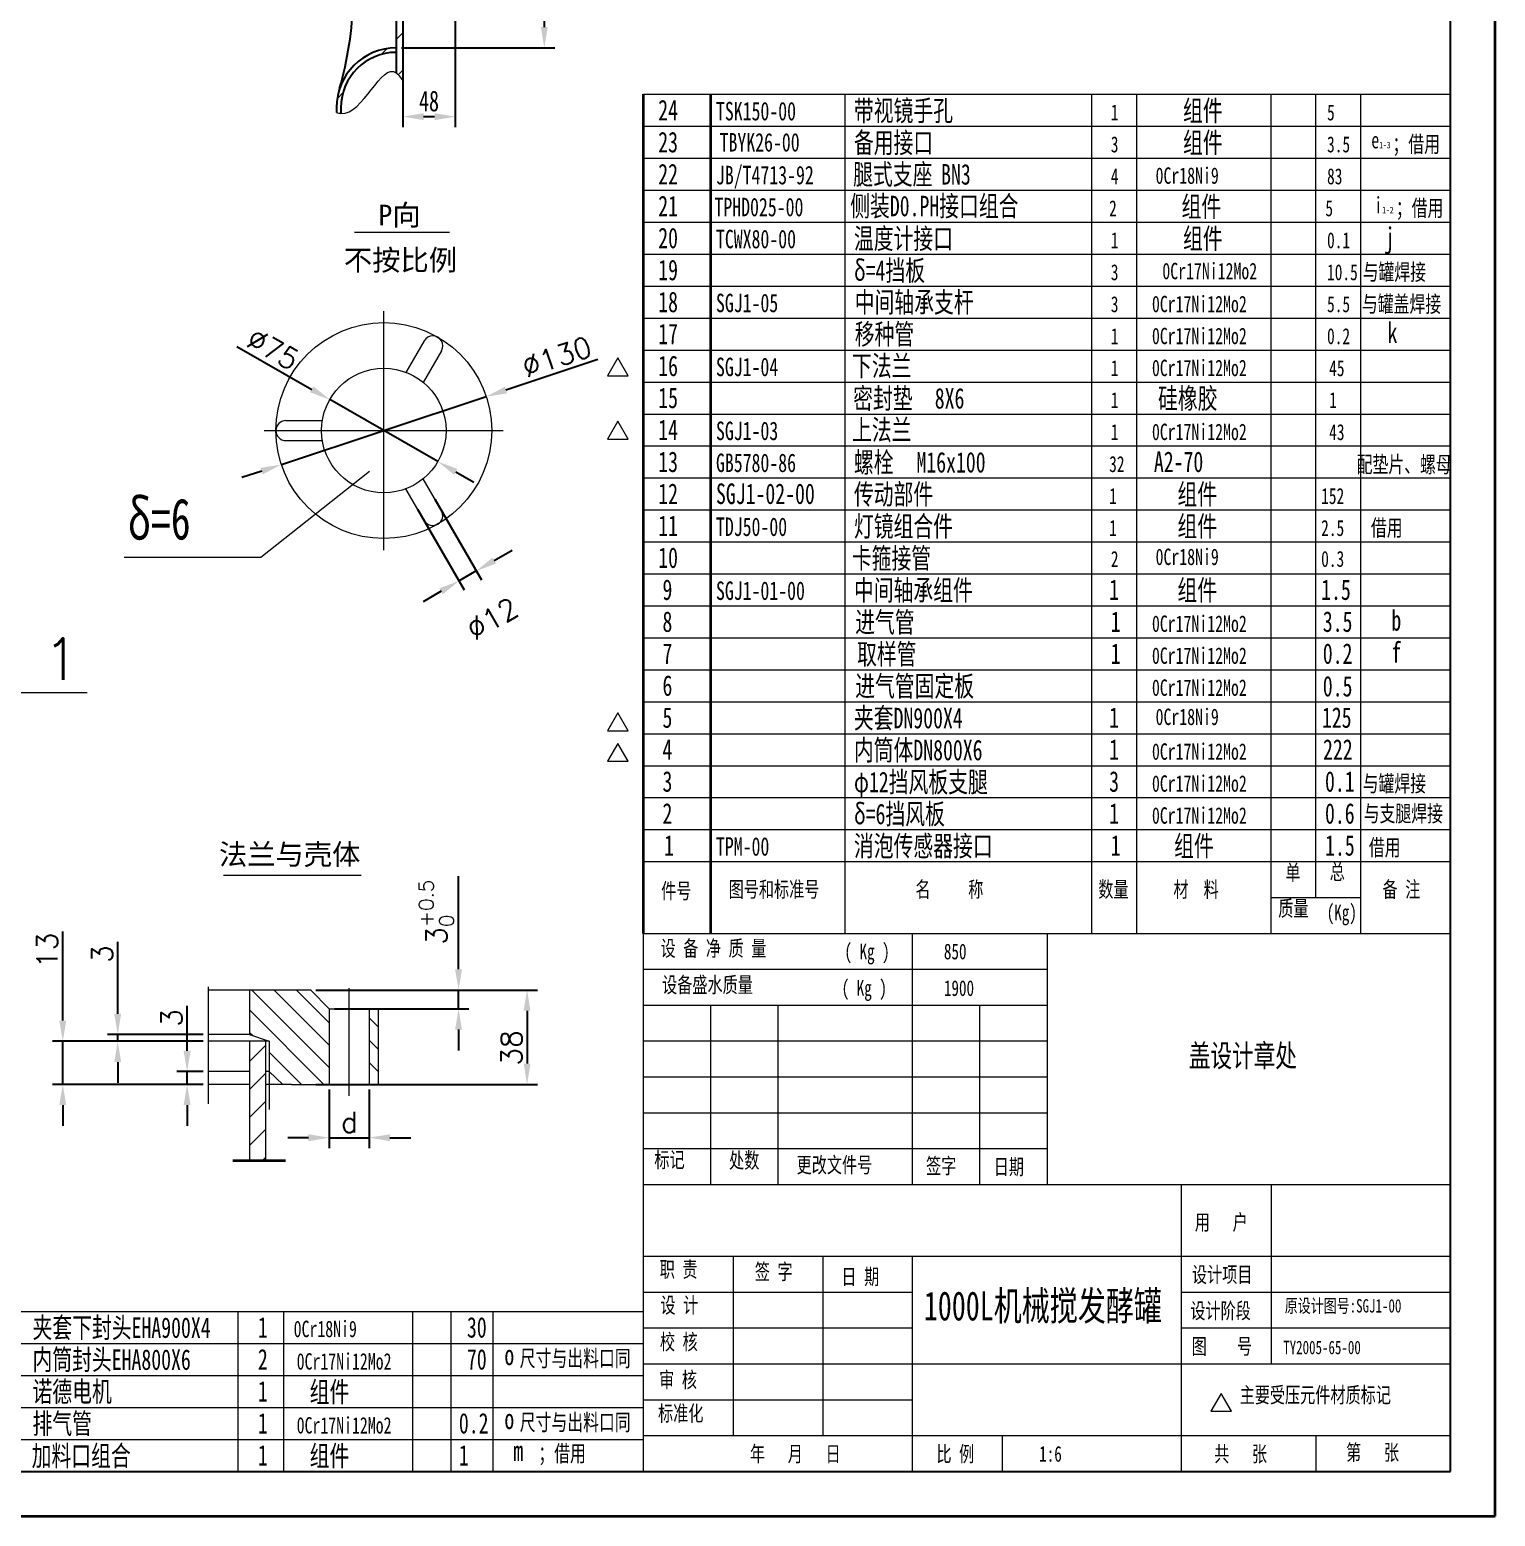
# Model space of a CAD drawing. Header units: millimetres. Extents: x 36080 to 36401, y 5729 to 6183.
# Drawn here: x 36224 to 36400.5, y 5728.8 to 5907.8 of the extents above; entities that cross this region are included whole.
import ezdxf

# ---------------------------------------------------------------- set-up
doc = ezdxf.new("R2010")
doc.units = ezdxf.units.MM
doc.linetypes.add('PHANTOM', pattern=[63.5, 31.75, -6.35, 6.35, -6.35, 6.35, -6.35])
doc.layers.get('Defpoints').update_dxf_attribs({"lineweight": 18})
for name, color, linetype, lineweight in [('07双点划线K', 6, 'PHANTOM', 35), ('_01粗实线A', 3, 'Continuous', 25), ('_02细实线B', 7, 'Continuous', 35), ('c', 7, 'Continuous', 25), ('x', 7, 'Continuous', 9)]:
    doc.layers.add(name, color=color, linetype=linetype, lineweight=lineweight)
doc.layers.add('実線', color=3, linetype='Continuous')
doc.styles.get("Standard").update_dxf_attribs({"font": '仿宋_GB2312.ttf', "width": 0.707})
doc.styles.add('STYLE1', font='')
doc.styles.add('数字', font='txt.shx', dxfattribs={"width": 0.707})
doc.styles.add('文字', font='仿宋_GB2312.ttf', dxfattribs={"width": 0.707})
doc.styles.add('样式 1', font='txt.shx')
doc.styles.get('STYLE1').set_extended_font_data('SimSun')
doc.dimstyles.new('1-15', dxfattribs={"dimtxt": 2.5, "dimasz": 2.5, "dimexe": 1.25, "dimexo": 0.625, "dimtad": 1, "dimlfac": 15, "dimdsep": 46, "dimtxsty": 'Standard', "dimcen": 2.5, "dimadec": 0, "dimazin": 0, "dimtfac": 1, "dimtmove": 0, "dimatfit": 3, "dimfxl": 1, "dimarcsym": 0})
doc.dimstyles.get("Standard").update_dxf_attribs({"dimtxt": 1, "dimasz": 1, "dimexe": 1.25, "dimexo": 0.625, "dimtad": 1, "dimdec": 1, "dimdsep": 46, "dimtxsty": '数字', "dimcen": 2.5, "dimadec": 1, "dimazin": 0, "dimtfac": 1, "dimtdec": 1, "dimtmove": 2, "dimatfit": 3, "dimfxl": 1, "dimtolj": 1, "dimtzin": 0, "dimarcsym": 0})
pattern_1 = [(45, (36102.5725, 5794.957), (-2.245064, 2.245064), [])]

# ---------------------------------------------------------------- blocks, each defined once
blk = doc.blocks.new('*D107')
at = {"layer": 'Defpoints', "color": 0, "transparency": 16777216}
for p in [(36278.95, 5863.61), (36254.27, 5855.43)]:
    blk.add_point(p, dxfattribs=at)
at = {"layer": 'x', "color": 0, "lineweight": -2, "transparency": 16777216}
for p, q in [((36292.4, 5868.07), (36281.32, 5864.4)), ((36254.27, 5855.43), (36278.95, 5863.61)), ((36251.9, 5854.64), (36249.52, 5853.86))]:
    blk.add_line(p, q, dxfattribs=at)
at = {"layer": 'x', "color": 0, "transparency": 16777216}
for points in [[(36281.19, 5864.8), (36281.45, 5864), (36278.95, 5863.61)], [(36251.77, 5855.04), (36252.03, 5854.25), (36254.27, 5855.43)]]:
    blk.add_solid(points, dxfattribs=at)
at = {"layer": 'x', "color": 0, "transparency": 16777216, "insert": (36287.46, 5868.41), "char_height": 2.5, "attachment_point": 5, "rotation": 18.344, "style": '样式 1'}
blk.add_mtext('\\A1;%%c130', dxfattribs=at)
blk = doc.blocks.new('*D108')
at = {"layer": 'Defpoints', "color": 0, "transparency": 16777216}
for p in [(36260.1, 5863.25), (36273.12, 5855.79)]:
    blk.add_point(p, dxfattribs=at)
at = {"layer": 'x', "color": 0, "lineweight": -2, "transparency": 16777216}
for p, q in [((36248.89, 5869.67), (36257.93, 5864.49)), ((36273.12, 5855.79), (36260.1, 5863.25)), ((36275.29, 5854.55), (36277.46, 5853.31))]:
    blk.add_line(p, q, dxfattribs=at)
at = {"layer": 'x', "color": 0, "transparency": 16777216}
for points in [[(36258.14, 5864.85), (36257.73, 5864.13), (36260.1, 5863.25)], [(36275.49, 5854.91), (36275.08, 5854.19), (36273.12, 5855.79)]]:
    blk.add_solid(points, dxfattribs=at)
at = {"layer": 'x', "color": 0, "transparency": 16777216, "insert": (36253.26, 5869.33), "char_height": 2.5, "attachment_point": 5, "rotation": 330.1969, "style": '样式 1'}
blk.add_mtext('\\A1;%%c75', dxfattribs=at)
blk = doc.blocks.new('*D109')
at = {"layer": 'Defpoints', "color": 0, "transparency": 16777216}
for p in [(36270.37, 5850.61), (36272.45, 5851.81), (36275.68, 5841.42)]:
    blk.add_point(p, dxfattribs=at)
at = {"layer": 'x', "color": 0, "lineweight": -2, "transparency": 16777216}
for p, q in [((36272.76, 5851.27), (36278.38, 5841.54)), ((36270.68, 5850.07), (36276.3, 5840.34)), ((36279.92, 5843.87), (36282.08, 5845.12)), ((36277.75, 5842.62), (36275.68, 5841.42)), ((36273.51, 5840.17), (36271.35, 5838.92))]:
    blk.add_line(p, q, dxfattribs=at)
at = {"layer": 'x', "color": 0, "transparency": 16777216}
for points in [[(36279.71, 5844.23), (36280.13, 5843.51), (36277.75, 5842.62)], [(36273.3, 5840.53), (36273.72, 5839.81), (36275.68, 5841.42)]]:
    blk.add_solid(points, dxfattribs=at)
at = {"layer": 'x', "color": 0, "transparency": 16777216, "insert": (36279.68, 5836.88), "char_height": 2.5, "attachment_point": 5, "rotation": 30, "style": '样式 1'}
blk.add_mtext('\\A1;%%c12', dxfattribs=at)
blk = doc.blocks.new('*D114')
at = {"layer": 'Defpoints', "color": 0, "transparency": 16777216}
for p in [(36268.11, 5918.94), (36268.11, 5905.61), (36285.95, 5905.61)]:
    blk.add_point(p, dxfattribs=at)
at = {"layer": 'x', "color": 0, "lineweight": -2, "transparency": 16777216}
for p, q in [((36268.73, 5918.94), (36287.2, 5918.94)), ((36285.95, 5916.44), (36285.95, 5908.11)), ((36268.73, 5905.61), (36287.2, 5905.61))]:
    blk.add_line(p, q, dxfattribs=at)
at = {"layer": 'x', "color": 0, "transparency": 16777216}
for points in [[(36285.53, 5916.44), (36286.36, 5916.44), (36285.95, 5918.94)], [(36285.53, 5908.11), (36286.36, 5908.11), (36285.95, 5905.61)]]:
    blk.add_solid(points, dxfattribs=at)
at = {"layer": 'x', "color": 0, "transparency": 16777216, "insert": (36284.07, 5912.28), "char_height": 2.5, "attachment_point": 5, "rotation": 90}
blk.add_mtext('100', dxfattribs=at)
blk = doc.blocks.new('*D115')
at = {"layer": 'Defpoints', "color": 0, "transparency": 16777216}
for p in [(36275.22, 5911.27), (36268.91, 5909.03), (36275.22, 5897.33)]:
    blk.add_point(p, dxfattribs=at)
at = {"layer": 'x', "color": 0, "lineweight": -2, "transparency": 16777216}
for p, q in [((36275.22, 5910.65), (36275.22, 5896.08)), ((36268.91, 5908.41), (36268.91, 5896.08)), ((36271.41, 5897.33), (36272.72, 5897.33))]:
    blk.add_line(p, q, dxfattribs=at)
at = {"layer": 'x', "color": 0, "transparency": 16777216}
for points in [[(36271.41, 5897.75), (36271.41, 5896.91), (36268.91, 5897.33)], [(36272.72, 5897.75), (36272.72, 5896.91), (36275.22, 5897.33)]]:
    blk.add_solid(points, dxfattribs=at)
at = {"layer": 'x', "color": 0, "transparency": 16777216, "insert": (36272.06, 5899.2), "char_height": 2.5, "attachment_point": 5}
blk.add_mtext('48', dxfattribs=at)
blk = doc.blocks.new('*D168')
at = {"layer": 'Defpoints', "color": 0, "transparency": 16777216}
for p in [(36234.56, 5785.98), (36245.48, 5786.8), (36245.48, 5785.98)]:
    blk.add_point(p, dxfattribs=at)
at = {"layer": 'x', "color": 0, "lineweight": -2, "transparency": 16777216}
for p, q in [((36234.56, 5789.3), (36234.56, 5797.94)), ((36244.86, 5786.8), (36233.31, 5786.8)), ((36244.86, 5785.98), (36233.31, 5785.98)), ((36234.56, 5785.98), (36234.56, 5786.8)), ((36234.56, 5783.48), (36234.56, 5780.98))]:
    blk.add_line(p, q, dxfattribs=at)
at = {"layer": 'x', "color": 0, "transparency": 16777216}
for points in [[(36234.14, 5789.3), (36234.97, 5789.3), (36234.56, 5786.8)], [(36234.14, 5783.48), (36234.97, 5783.48), (36234.56, 5785.98)]]:
    blk.add_solid(points, dxfattribs=at)
at = {"layer": 'x', "color": 0, "transparency": 16777216, "insert": (36232.68, 5796.48), "char_height": 2.5, "attachment_point": 5, "rotation": 90, "style": '样式 1'}
blk.add_mtext('3', dxfattribs=at)
blk = doc.blocks.new('*D169')
at = {"layer": 'Defpoints', "color": 0, "transparency": 16777216}
for p in [(36257.87, 5792.15), (36275.62, 5792.15), (36260.04, 5789.88)]:
    blk.add_point(p, dxfattribs=at)
at = {"layer": 'x', "color": 0, "lineweight": -2, "transparency": 16777216}
for p, q in [((36275.62, 5794.65), (36275.62, 5805.86)), ((36258.5, 5792.15), (36276.87, 5792.15)), ((36275.62, 5789.88), (36275.62, 5792.15)), ((36260.67, 5789.88), (36276.87, 5789.88)), ((36275.62, 5787.38), (36275.62, 5784.88))]:
    blk.add_line(p, q, dxfattribs=at)
at = {"layer": 'x', "color": 0, "transparency": 16777216}
for points in [[(36275.2, 5794.65), (36276.03, 5794.65), (36275.62, 5792.15)], [(36275.2, 5787.38), (36276.03, 5787.38), (36275.62, 5789.88)]]:
    blk.add_solid(points, dxfattribs=at)
at = {"layer": 'x', "color": 0, "transparency": 16777216, "insert": (36272.95, 5801.51), "char_height": 2.5, "attachment_point": 5, "rotation": 90, "style": '样式 1'}
blk.add_mtext('\\A1;3{\\H0.7x;\\S+0.5^ 0;}', dxfattribs=at)
blk = doc.blocks.new('*D170')
at = {"layer": 'Defpoints', "color": 0, "transparency": 16777216}
for p in [(36260.04, 5780.79), (36264.85, 5780.79), (36264.85, 5774.37)]:
    blk.add_point(p, dxfattribs=at)
at = {"layer": 'x', "color": 0, "lineweight": -2, "transparency": 16777216}
for p, q in [((36260.04, 5780.17), (36260.04, 5773.12)), ((36264.85, 5780.17), (36264.85, 5773.12)), ((36257.54, 5774.37), (36255.04, 5774.37)), ((36260.04, 5774.37), (36264.85, 5774.37)), ((36267.35, 5774.37), (36269.85, 5774.37))]:
    blk.add_line(p, q, dxfattribs=at)
at = {"layer": 'x', "color": 0, "transparency": 16777216}
for points in [[(36257.54, 5774.78), (36257.54, 5773.95), (36260.04, 5774.37)], [(36267.35, 5774.78), (36267.35, 5773.95), (36264.85, 5774.37)]]:
    blk.add_solid(points, dxfattribs=at)
at = {"layer": 'x', "color": 0, "transparency": 16777216, "insert": (36262.45, 5776.24), "char_height": 2.5, "attachment_point": 5, "style": '样式 1'}
blk.add_mtext('d', dxfattribs=at)
blk = doc.blocks.new('*D171')
at = {"layer": 'Defpoints', "color": 0, "transparency": 16777216}
for p in [(36242.92, 5782.33), (36245.48, 5782.33), (36245.48, 5780.79)]:
    blk.add_point(p, dxfattribs=at)
at = {"layer": 'x', "color": 0, "lineweight": -2, "transparency": 16777216}
for p, q in [((36242.92, 5784.83), (36242.92, 5790.24)), ((36244.86, 5782.33), (36241.67, 5782.33)), ((36244.86, 5780.79), (36241.67, 5780.79)), ((36242.92, 5780.79), (36242.92, 5782.33)), ((36242.92, 5778.29), (36242.92, 5775.79))]:
    blk.add_line(p, q, dxfattribs=at)
at = {"layer": 'x', "color": 0, "transparency": 16777216}
for points in [[(36242.5, 5784.83), (36243.34, 5784.83), (36242.92, 5782.33)], [(36242.5, 5778.29), (36243.34, 5778.29), (36242.92, 5780.79)]]:
    blk.add_solid(points, dxfattribs=at)
at = {"layer": 'x', "color": 0, "transparency": 16777216, "insert": (36241.05, 5788.79), "char_height": 2.5, "attachment_point": 5, "rotation": 90, "style": '样式 1'}
blk.add_mtext('3', dxfattribs=at)
blk = doc.blocks.new('*D172')
at = {"layer": 'Defpoints', "color": 0, "transparency": 16777216}
for p in [(36227.94, 5785.98), (36245.48, 5785.98), (36245.48, 5780.79)]:
    blk.add_point(p, dxfattribs=at)
at = {"layer": 'x', "color": 0, "lineweight": -2, "transparency": 16777216}
for p, q in [((36227.94, 5788.48), (36227.94, 5799.21)), ((36244.86, 5785.98), (36226.69, 5785.98)), ((36227.94, 5780.79), (36227.94, 5785.98)), ((36244.86, 5780.79), (36226.69, 5780.79)), ((36227.94, 5778.29), (36227.94, 5775.79))]:
    blk.add_line(p, q, dxfattribs=at)
at = {"layer": 'x', "color": 0, "transparency": 16777216}
for points in [[(36227.52, 5788.48), (36228.36, 5788.48), (36227.94, 5785.98)], [(36227.52, 5778.29), (36228.36, 5778.29), (36227.94, 5780.79)]]:
    blk.add_solid(points, dxfattribs=at)
at = {"layer": 'x', "color": 0, "transparency": 16777216, "insert": (36226.06, 5796.92), "char_height": 2.5, "attachment_point": 5, "rotation": 90, "style": '样式 1'}
blk.add_mtext('13', dxfattribs=at)
blk = doc.blocks.new('*D173')
at = {"layer": 'Defpoints', "color": 0, "transparency": 16777216}
for p in [(36257.81, 5792.15), (36257.81, 5780.79), (36283.87, 5780.79)]:
    blk.add_point(p, dxfattribs=at)
at = {"layer": 'x', "color": 0, "lineweight": -2, "transparency": 16777216}
for p, q in [((36258.44, 5792.15), (36285.12, 5792.15)), ((36283.87, 5789.65), (36283.87, 5783.29)), ((36258.44, 5780.79), (36285.12, 5780.79))]:
    blk.add_line(p, q, dxfattribs=at)
at = {"layer": 'x', "color": 0, "transparency": 16777216}
for points in [[(36283.45, 5789.65), (36284.28, 5789.65), (36283.87, 5792.15)], [(36283.45, 5783.29), (36284.28, 5783.29), (36283.87, 5780.79)]]:
    blk.add_solid(points, dxfattribs=at)
at = {"layer": 'x', "color": 0, "transparency": 16777216, "insert": (36281.99, 5785.18), "char_height": 2.5, "attachment_point": 5, "rotation": 90, "style": '样式 1'}
blk.add_mtext('38', dxfattribs=at)

msp = doc.modelspace()

# ---------------------------------------------------------------- hatches: boundary and pattern name
at = {"layer": 'x'}
h = msp.add_hatch(dxfattribs=at)
h.set_pattern_fill('ANSI31', color=256, style=0)
h.set_pattern_definition(pattern_1)
edge = h.paths.add_edge_path()
edge.add_line((36268.90838, 5910.94198), (36268.10838, 5910.94198))
edge.add_line((36268.10838, 5910.94198), (36268.10838, 5902.6096))
edge.add_spline(control_points=[(36268.10838, 5902.6096), (36268.29696, 5902.78626), (36268.60657, 5902.92582), (36268.33036, 5901.6995), (36268.7608, 5901.64059), (36268.90838, 5901.64913)], knot_values=[0.448151779, 0.448151779, 0.448151779, 0.448151779, 0.813969068, 1.294777595, 1.49434223, 1.49434223, 1.49434223, 1.49434223], degree=3, periodic=0)
edge.add_line((36268.90838, 5901.64913), (36268.90838, 5910.94198))
h.paths.add_polyline_path([(36268.90838, 5911.03298), (36268.10838, 5911.24734), (36268.10838, 5910.94198), (36268.90838, 5910.94198)])
h = msp.add_hatch(dxfattribs=at)
h.set_pattern_fill('ANSI31', color=256, style=0)
h.set_pattern_definition(pattern_1)
edge = h.paths.add_edge_path()
edge.add_line((36268.10838, 5905.07532), (36268.10838, 5905.60865))
edge.add_arc((36268.10838, 5898.40865), 7.2, 90, 180)
edge.add_line((36260.90838, 5898.40865), (36260.90838, 5897.82331))
edge.add_spline(control_points=[(36260.90838, 5897.82331), (36261.06686, 5897.94131), (36261.47213, 5898.10833), (36261.25501, 5897.58131), (36261.44171, 5897.71973)], knot_values=[0.351186523, 0.351186523, 0.351186523, 0.351186523, 0.636172737, 1.271354142, 1.271354142, 1.271354142, 1.271354142], degree=3, periodic=0)
edge.add_line((36261.44171, 5897.71973), (36261.44171, 5898.40865))
edge.add_arc((36268.10838, 5898.40865), 6.66667, 90, 180, ccw=False)
h = msp.add_hatch(dxfattribs=at)
h.set_pattern_fill('ANSI31', color=256, scale=0.6, style=0)
h.set_pattern_definition([(315, (36789.5266, 7774.9998), (-1.3470384, -1.3470384), [])])
h.paths.add_polyline_path([(36260.04128, 5789.87702), (36257.81437, 5792.1523), (36250.431, 5792.1523), (36250.431, 5786.79685), (36252.80434, 5785.98304), (36252.80434, 5782.32802), (36254.44189, 5780.7924), (36255.48633, 5780.7924), (36260.04128, 5780.7924)])
h.paths.add_polyline_path([(36264.84876, 5780.7924), (36265.96137, 5780.7924), (36265.96137, 5789.87702), (36264.84876, 5789.87702)])
h = msp.add_hatch(dxfattribs=at)
h.set_pattern_fill('ANSI31', color=256, scale=0.75, style=0)
h.set_pattern_definition([(45, (-18525.8594, -2961.084), (-1.68379802, 1.68379802), [])])
h.paths.add_polyline_path([(36250.431, 5771.62772), (36252.39655, 5771.62772), (36252.39655, 5785.98304), (36250.431, 5785.98304)])

# ---------------------------------------------------------------- linework, layer by layer
at = {"layer": '07双点划线K', "ltscale": 6}
msp.add_line((36248.43476, 5771.62772), (36254.78132, 5771.62772), dxfattribs=at)
at = {"layer": '_01粗实线A', "ltscale": 6}
msp.add_line((36093.24805, 5734.17874), (36395.10805, 5734.17874), dxfattribs=at)
at = {"layer": '_02细实线B', "ltscale": 6}
for p, q in [((36400.50805, 5728.77874), (36400.50805, 6182.91874)), ((36400.50805, 5728.77874), (36400.50805, 6049.53874)), ((36297.90805, 5798.97874), (36297.90805, 5900.01874)), ((36306.00805, 5798.97874), (36306.00805, 5900.01874)), ((36079.74805, 5728.77874), (36400.50805, 5728.77874))]:
    msp.add_line(p, q, dxfattribs=at)
at = {"layer": 'c'}
for p, q in [((36268.10838, 5911.24734), (36268.10838, 5902.6096)), ((36268.90838, 5911.58513), (36268.90838, 5901.64913)), ((36260.90838, 5898.40865), (36260.90838, 5897.82331)), ((36261.44171, 5898.40865), (36261.44171, 5897.71973))]:
    msp.add_line(p, q, dxfattribs=at)
for centre, radius, start, end in [((36218.70244, 5912.80315), 44.26717, 344.1375131, 358.2014929), ((36268.10838, 5898.40865), 7.2, 90, 180), ((36268.10838, 5898.40865), 6.66667, 90, 180)]:
    msp.add_arc(centre, radius, start, end, dxfattribs=at)
at = {"layer": 'x'}
for p, q in [((36297.90805, 5776.81874), (36297.90805, 5900.01874)), ((36322.20805, 5807.61874), (36322.20805, 5900.01874)), ((36351.90805, 5807.61874), (36351.90805, 5900.01874)), ((36263.06735, 5883.40233), (36274.53679, 5883.40233)), ((36266.6096, 5845.12218), (36266.6096, 5873.92218)), ((36271.47037, 5870.34128), (36269.27205, 5866.53369)), ((36273.54883, 5869.14128), (36271.35052, 5865.33369)), ((36297.90805, 5869.21874), (36395.10805, 5869.21874)), ((36297.90805, 5865.36874), (36395.10805, 5865.36874)), ((36297.90805, 5861.51874), (36395.10805, 5861.51874)), ((36252.2096, 5859.52218), (36281.0096, 5859.52218)), ((36254.80959, 5860.72218), (36259.20622, 5860.72218)), ((36254.80959, 5858.32218), (36259.20622, 5858.32218)), ((36297.90805, 5857.66874), (36395.10805, 5857.66874)), ((36264.90374, 5854.61177), (36251.81766, 5844.22195)), ((36271.47037, 5848.70308), (36269.27205, 5852.51067)), ((36273.54883, 5849.90308), (36271.35052, 5853.71067)), ((36297.90805, 5853.81874), (36395.10805, 5853.81874)), ((36297.90805, 5849.96874), (36395.10805, 5849.96874)), ((36297.90805, 5846.11874), (36395.10805, 5846.11874)), ((36251.81766, 5844.22195), (36235.35204, 5844.22195)), ((36297.90805, 5842.26874), (36395.10805, 5842.26874)), ((36230.88591, 5827.92793), (36220.96708, 5827.92793)), ((36297.90805, 5823.01874), (36395.10805, 5823.01874)), ((36297.90805, 5819.16874), (36395.10805, 5819.16874)), ((36297.90805, 5815.31874), (36395.10805, 5815.31874)), ((36297.90805, 5811.46874), (36395.10805, 5811.46874)), ((36297.90805, 5807.61874), (36395.10805, 5807.61874)), ((36297.90805, 5807.61874), (36395.10805, 5807.61874)), ((36322.20805, 5798.97874), (36322.20805, 5807.61874)), ((36351.90805, 5798.97874), (36351.90805, 5807.61874)), ((36357.30805, 5798.97874), (36357.30805, 5807.61874)), ((36373.50805, 5798.97874), (36373.50805, 5807.61874)), ((36378.90805, 5803.29874), (36378.90805, 5807.61874)), ((36384.30805, 5798.97874), (36384.30805, 5807.61874)), ((36247.31058, 5805.98045), (36263.88631, 5805.98045)), ((36373.50805, 5803.29874), (36384.30805, 5803.29874)), ((36297.90805, 5768.73874), (36297.90805, 5798.97874)), ((36297.90805, 5798.97874), (36395.10805, 5798.97874)), ((36297.90805, 5734.17874), (36297.90805, 5798.97874)), ((36330.30805, 5768.73874), (36330.30805, 5798.97874)), ((36346.50805, 5798.97874), (36346.50805, 5768.73874)), ((36297.90805, 5794.65874), (36346.50805, 5794.65874)), ((36245.48032, 5778.4415), (36245.48032, 5792.53946)), ((36250.431, 5792.1523), (36245.48032, 5792.1523)), ((36257.87346, 5792.1523), (36250.431, 5792.1523)), ((36250.431, 5792.1523), (36250.431, 5786.79685)), ((36257.81437, 5792.1523), (36260.04128, 5789.87702)), ((36262.44502, 5779.4286), (36262.44502, 5792.36288)), ((36260.04128, 5789.87702), (36265.96137, 5789.87702)), ((36260.04128, 5789.87702), (36260.04128, 5780.7924)), ((36264.84876, 5789.87702), (36264.84876, 5780.7924)), ((36265.96137, 5780.7924), (36265.96137, 5789.87702)), ((36297.90805, 5790.33874), (36346.50805, 5790.33874)), ((36306.00805, 5768.73874), (36306.00805, 5790.33874)), ((36314.10805, 5768.73874), (36314.10805, 5790.33874)), ((36338.40805, 5768.73874), (36338.40805, 5790.33874)), ((36250.431, 5786.79685), (36245.48032, 5786.79685)), ((36252.80434, 5785.98304), (36245.48032, 5785.98304)), ((36250.431, 5786.79685), (36252.80434, 5785.98304)), ((36250.431, 5785.98304), (36250.431, 5771.62772)), ((36252.39655, 5771.62772), (36252.39655, 5785.98304)), ((36252.80434, 5785.98304), (36252.80434, 5782.32802)), ((36297.90805, 5786.01874), (36346.50805, 5786.01874)), ((36250.431, 5782.32802), (36245.48032, 5782.32802)), ((36250.431, 5780.7924), (36245.48032, 5780.7924)), ((36252.80434, 5782.32802), (36252.39655, 5782.32802)), ((36255.48633, 5780.7924), (36252.39655, 5780.7924)), ((36252.80434, 5782.32802), (36254.44189, 5780.7924)), ((36252.80434, 5782.32802), (36252.80434, 5777.75384)), ((36255.48633, 5780.7924), (36265.96137, 5780.7924)), ((36297.90805, 5781.69874), (36346.50805, 5781.69874)), ((36297.90805, 5777.37874), (36346.50805, 5777.37874)), ((36297.90805, 5773.05874), (36346.50805, 5773.05874)), ((36297.90805, 5768.73874), (36395.10805, 5768.73874)), ((36362.70805, 5734.17874), (36362.70805, 5768.73874)), ((36373.50805, 5768.73874), (36373.50805, 5747.13874)), ((36297.90805, 5760.09874), (36395.10805, 5760.09874)), ((36308.70805, 5760.09874), (36308.70805, 5738.49874)), ((36319.50805, 5760.09874), (36319.50805, 5738.49874)), ((36330.30805, 5734.17874), (36330.30805, 5760.09874)), ((36297.90805, 5755.77874), (36330.30805, 5755.77874)), ((36362.70805, 5755.77874), (36395.10805, 5755.77874)), ((36198.90805, 5753.42874), (36297.90805, 5753.42874)), ((36249.06064, 5734.17874), (36249.06064, 5753.42874)), ((36254.56064, 5734.17874), (36254.56064, 5753.42874)), ((36270.10336, 5734.17874), (36270.10336, 5753.42874)), ((36274.70972, 5734.17874), (36274.70972, 5753.42874)), ((36279.80121, 5734.17874), (36279.80121, 5753.42874)), ((36297.90805, 5751.45874), (36330.30805, 5751.45874)), ((36362.70805, 5751.45874), (36395.10805, 5751.45874)), ((36198.90805, 5749.57874), (36297.90805, 5749.57874)), ((36297.90805, 5747.13874), (36395.10805, 5747.13874)), ((36198.90805, 5745.72874), (36297.90805, 5745.72874)), ((36198.90805, 5745.72874), (36297.90805, 5745.72874)), ((36198.90805, 5741.87874), (36297.90805, 5741.87874)), ((36297.90805, 5742.81874), (36330.30805, 5742.81874)), ((36198.90805, 5738.02874), (36297.90805, 5738.02874)), ((36297.90805, 5738.49874), (36395.10805, 5738.49874)), ((36341.10805, 5738.49874), (36341.10805, 5734.17874)), ((36378.90805, 5738.49874), (36378.90805, 5734.17874))]:
    msp.add_line(p, q, dxfattribs=at)
at = {"layer": 'x', "lineweight": 15}
for p, q in [((36297.90805, 5900.01874), (36395.10805, 5900.01874)), ((36357.30805, 5807.61874), (36357.30805, 5900.01874)), ((36373.50805, 5807.61874), (36373.50805, 5900.01874)), ((36378.90805, 5807.61874), (36378.90805, 5900.01874)), ((36384.30805, 5807.61874), (36384.30805, 5900.01874)), ((36297.90805, 5896.16874), (36395.10805, 5896.16874)), ((36297.90805, 5892.31874), (36395.10805, 5892.31874)), ((36297.90805, 5888.46874), (36395.10805, 5888.46874)), ((36297.90805, 5884.61874), (36395.10805, 5884.61874)), ((36297.90805, 5880.76874), (36395.10805, 5880.76874)), ((36297.90805, 5876.91874), (36395.10805, 5876.91874)), ((36297.90805, 5873.06874), (36395.10805, 5873.06874)), ((36297.90805, 5838.41874), (36395.10805, 5838.41874)), ((36297.90805, 5834.56874), (36395.10805, 5834.56874)), ((36297.90805, 5830.71874), (36395.10805, 5830.71874)), ((36297.90805, 5826.86874), (36395.10805, 5826.86874))]:
    msp.add_line(p, q, dxfattribs=at)
at = {"layer": 'x'}
for points in [[(36294.81002, 5868.27063), (36293.57111, 5866.12479), (36296.04892, 5866.12479)], [(36294.81002, 5860.64483), (36293.57111, 5858.49899), (36296.04892, 5858.49899)], [(36294.81002, 5825.51473), (36293.57111, 5823.36888), (36296.04892, 5823.36888)], [(36294.81002, 5821.85626), (36293.57111, 5819.71041), (36296.04892, 5819.71041)], [(36367.47556, 5743.58094), (36366.23665, 5741.4351), (36368.71446, 5741.4351)]]:
    msp.add_lwpolyline(points, close=True, dxfattribs=at)
for radius in [13, 7.5]:
    msp.add_circle((36266.6096, 5859.52218), radius, dxfattribs=at)
for centre, start, end in [((36272.5096, 5869.74128), 330, 150), ((36254.80959, 5859.52218), 90, 270), ((36272.5096, 5849.30308), 210, 30)]:
    msp.add_arc(centre, 1.2, start, end, dxfattribs=at)
msp.add_spline([(36260.90838, 5897.82331), (36261.44171, 5897.71973), (36268.10838, 5902.6096), (36268.90838, 5901.64913)], degree=3, dxfattribs=at)
at = {"layer": '実線', "ltscale": 6}
for q in [(36395.10805, 6177.51874), (36395.10805, 6044.13874)]:
    msp.add_line((36395.10805, 5734.17874), q, dxfattribs=at)

# ---------------------------------------------------------------- texts
for s, height, style, p in [('P向', 2.5, 'STYLE1', (36265.94052, 5884.23853)), ('不按比例', 2.5, 'STYLE1', (36261.80236, 5878.80729)), ('1', 5, '样式 1', (36225.62194, 5829.51237)), ('法兰与壳体', 2.5, 'STYLE1', (36246.75089, 5807.24569))]:
    msp.add_text(s, height=height, dxfattribs=dict(style=style)).set_placement(p)
at = {"layer": 'x', "style": '文字', "width": 0.707}
for s, height, p in [('24', 2.475, (36299.67162, 5896.88147)), ('TSK150-00', 2.2275, (36306.62807, 5896.88147)), ('带视镜手孔', 2.475, (36323.24749, 5896.81594)), ('1', 1.925, (36354.19224, 5896.88147)), ('组件', 2.475, (36362.89289, 5896.81594)), ('5', 1.925, (36380.24202, 5896.88147)), ('23', 2.475, (36299.67162, 5893.03147)), ('TBYK26-00', 2.2275, (36307.06628, 5893.12955)), ('备用接口', 2.475, (36323.24749, 5892.96594)), ('组件', 2.475, (36362.89289, 5892.96594)), ('；借用', 1.98, (36388.12195, 5893.03147)), ('3', 1.925, (36354.19224, 5893.03147)), ('3.5', 1.925, (36380.24202, 5893.03147)), ('22', 2.475, (36299.67162, 5889.18147)), ('JB/T4713-92', 2.2275, (36306.62807, 5889.18147)), ('腿式支座', 2.475, (36323.15691, 5889.14944)), ('BN3', 2.475, (36333.75204, 5889.14944)), ('4', 1.925, (36354.19224, 5889.18147)), ('83', 1.925, (36380.24202, 5889.18147)), ('侧装D0.PH接口组合', 2.475, (36322.79897, 5885.33147)), ('组件', 2.475, (36362.71261, 5885.26594)), ('21', 2.475, (36299.67162, 5885.33147)), ('TPHD025-00', 2.2275, (36306.44778, 5885.33147)), ('2', 1.925, (36353.98865, 5885.33147)), ('5', 1.925, (36380.03844, 5885.33147)), ('；借用', 1.98, (36388.52475, 5885.33147)), ('20', 2.475, (36299.67162, 5881.48147)), ('TCWX80-00', 2.2275, (36306.62807, 5881.48147)), ('温度计接口', 2.475, (36323.24749, 5881.41594)), ('1', 1.925, (36354.19224, 5881.48147)), ('组件', 2.475, (36362.89289, 5881.41594)), ('0.1', 1.925, (36380.24202, 5881.48147)), ('j', 2.475, (36387.19416, 5881.52267)), ('19', 2.475, (36299.67162, 5877.63147)), ('δ=4挡板', 2.475, (36323.24749, 5877.56594)), ('3', 1.925, (36354.19224, 5877.63147)), ('0Cr17Ni12Mo2', 1.98, (36360.39863, 5877.74803)), ('10.5', 1.925, (36380.24202, 5877.63147)), ('与罐焊接', 1.98, (36384.53017, 5877.63147)), ('18', 2.475, (36299.67162, 5873.78147)), ('SGJ1-05', 2.2275, (36306.62807, 5873.78147)), ('中间轴承支杆', 2.475, (36323.34722, 5873.74944)), ('3', 1.925, (36354.19224, 5873.78147)), ('0Cr17Ni12Mo2', 1.98, (36359.14567, 5873.78147)), ('5.5', 1.925, (36380.24202, 5873.78147)), ('与罐盖焊接', 1.98, (36384.44212, 5873.78147)), ('17', 2.475, (36299.67162, 5869.93147)), ('移种管', 2.475, (36323.34722, 5869.89944)), ('0Cr17Ni12Mo2', 1.98, (36359.14567, 5869.93147)), ('k', 2.475, (36387.52843, 5870.08166)), ('1', 1.925, (36354.19224, 5869.93147)), ('0.2', 1.925, (36380.24202, 5869.93147)), ('16', 2.475, (36299.67162, 5866.08147)), ('SGJ1-04', 2.2275, (36306.62807, 5866.08147)), ('下法兰', 2.475, (36323.0192, 5866.08147)), ('1', 1.925, (36354.19224, 5866.08147)), ('0Cr17Ni12Mo2', 1.98, (36359.14567, 5866.08147)), ('45', 1.925, (36380.49739, 5866.08147)), ('密封垫', 2.475, (36323.15427, 5862.16594)), ('硅橡胶', 2.475, (36359.88426, 5862.16594)), ('15', 2.475, (36299.67162, 5862.23147)), ('8X6', 2.475, (36332.98435, 5862.17542)), ('1', 1.925, (36354.19224, 5862.23147)), ('1', 1.925, (36380.49739, 5862.23147)), ('上法兰', 2.475, (36323.0192, 5858.38147)), ('14', 2.475, (36299.67162, 5858.38147)), ('SGJ1-03', 2.2275, (36306.62807, 5858.38147)), ('1', 1.925, (36354.19224, 5858.38147)), ('0Cr17Ni12Mo2', 1.98, (36359.14567, 5858.38147)), ('43', 1.925, (36380.49739, 5858.38147)), ('13', 2.475, (36299.67162, 5854.53147)), ('GB5780-86', 2.2275, (36306.62807, 5854.53147)), ('螺栓', 2.475, (36323.24749, 5854.46594)), ('M16x100', 2.475, (36330.77757, 5854.47542)), ('32', 1.925, (36353.99389, 5854.53147)), ('A2-70', 2.475, (36359.38253, 5854.53147)), ('配垫片、螺母', 1.98, (36383.80789, 5854.46594)), ('12', 2.475, (36299.67162, 5850.68147)), ('SGJ1-02-00', 2.475, (36306.62807, 5850.68147)), ('传动部件', 2.475, (36323.24749, 5850.61594)), ('1', 1.925, (36353.99389, 5850.68147)), ('组件', 2.475, (36362.22322, 5850.61594)), ('152', 1.925, (36379.53262, 5850.68147)), ('11', 2.475, (36299.67162, 5846.83147)), ('TDJ50-00', 2.2275, (36306.62807, 5846.83147)), ('灯镜组合件', 2.475, (36323.24749, 5846.76594)), ('1', 1.925, (36353.99389, 5846.83147)), ('组件', 2.475, (36362.22322, 5846.76594)), ('2.5', 1.925, (36379.53262, 5846.83147)), ('借用', 1.98, (36385.52432, 5846.83147)), ('10', 2.475, (36299.67162, 5842.98147)), ('卡箍接管', 2.475, (36322.99401, 5842.91594)), ('0.3', 1.925, (36379.53262, 5843.10945)), ('2', 1.925, (36354.19943, 5843.09395)), ('9', 2.475, (36300.18253, 5839.13147)), ('中间轴承组件', 2.475, (36323.24749, 5839.06594)), ('1', 2.475, (36353.99389, 5839.13147)), ('组件', 2.475, (36362.22322, 5839.06594)), ('1.5', 2.475, (36379.53262, 5839.13147)), ('SGJ1-01-00', 2.2275, (36306.62807, 5839.13147)), (' 进气管', 2.475, (36322.20805, 5835.21594)), ('b', 2.475, (36387.99606, 5835.43166)), ('8', 2.475, (36300.18253, 5835.28147)), ('1', 2.475, (36354.19224, 5835.28147)), ('0Cr17Ni12Mo2', 1.98, (36359.14567, 5835.28147)), ('3.5', 2.475, (36379.73096, 5835.28147)), ('7', 2.475, (36300.18253, 5831.43147)), ('取样管', 2.475, (36323.62404, 5831.36739)), ('1', 2.475, (36354.19224, 5831.43147)), ('0Cr17Ni12Mo2', 1.98, (36359.14567, 5831.43147)), ('0.2', 2.475, (36379.73096, 5831.43147)), ('f', 2.475, (36387.99606, 5831.58166)), ('6', 2.475, (36300.18253, 5827.58147)), (' 进气管固定板', 2.475, (36322.20805, 5827.51594)), ('0Cr17Ni12Mo2', 1.98, (36359.14567, 5827.58147)), ('0.5', 2.475, (36379.73096, 5827.50542)), ('5', 2.475, (36300.18253, 5823.73147)), ('夹套DN900X4', 2.475, (36323.24749, 5823.66594)), ('1', 2.475, (36353.99389, 5823.73147)), ('125', 2.475, (36379.62628, 5823.73147)), ('4', 2.475, (36300.18253, 5819.88147)), ('内筒体DN800X6', 2.475, (36323.24749, 5819.81594)), ('1', 2.475, (36353.99389, 5819.88147)), ('0Cr17Ni12Mo2', 1.98, (36359.14567, 5819.88147)), ('222', 2.475, (36379.75656, 5819.88147)), ('3', 2.475, (36300.18253, 5816.03147)), ('φ12挡风板支腿', 2.475, (36323.24749, 5815.96594)), ('3', 2.475, (36353.99389, 5816.03147)), ('0.1', 2.475, (36379.99405, 5816.03147)), ('与罐焊接', 1.98, (36384.52988, 5816.03147)), ('0Cr17Ni12Mo2', 1.98, (36359.14567, 5816.03147)), ('2', 2.475, (36300.18253, 5812.18147)), ('δ=6挡风板', 2.475, (36323.24749, 5812.11594)), ('1', 2.475, (36353.99389, 5812.18147)), ('0.6', 2.475, (36379.99405, 5812.18147)), ('与支腿焊接', 1.98, (36384.65803, 5812.42247)), ('0Cr17Ni12Mo2', 1.98, (36359.14567, 5812.18147)), ('消泡传感器接口', 2.475, (36323.24749, 5808.26594)), ('组件', 2.475, (36361.82148, 5808.26594)), ('1', 2.475, (36300.38193, 5808.33147)), ('TPM-00', 2.2275, (36306.62807, 5808.33147)), ('1', 2.475, (36354.19224, 5808.33147)), ('1.5', 2.475, (36380.00568, 5808.33147)), ('借用', 1.98, (36385.2762, 5808.33147)), ('( Kg )', 1.89, (36322.10269, 5795.85095)), ('850', 1.89, (36334.08292, 5795.85095)), ('( Kg )', 1.89, (36321.76431, 5791.45693)), ('1900', 1.89, (36334.08292, 5791.436)), ('盖设计章处', 2.7, (36363.59291, 5782.89853)), ('更改文件号', 1.89, (36316.34011, 5770.14867)), ('签字', 1.89, (36331.93424, 5770.03442)), ('日期', 1.89, (36340.08399, 5769.92015)), ('用   户', 1.89, (36364.31563, 5763.24765)), ('设计项目', 1.89, (36363.96796, 5756.94061)), ('日 期', 1.89, (36321.7423, 5756.68334)), ('1000L机械搅发酵罐', 3.5, (36331.67059, 5752.36463)), ('设计阶段', 1.89, (36363.77305, 5752.58746)), ('夹套下封头EHA900X4', 2.475, (36224.29297, 5750.25944)), ('1', 2.475, (36251.44484, 5750.29147)), ('30', 2.475, (36276.62855, 5750.29147)), ('图    号', 1.89, (36363.93838, 5748.30018)), ('内筒封头EHA800X6', 2.475, (36224.29297, 5746.40944)), ('2', 2.475, (36251.44484, 5746.44147)), ('0Cr17Ni12Mo2', 1.98, (36256.11493, 5746.44147)), ('70', 2.475, (36276.62855, 5746.44147)), ('o', 2.475, (36281.13953, 5746.97327)), ('尺寸与出料口同', 1.98, (36282.98252, 5746.81211)), ('TY2005-65-00', 1.62, (36374.95979, 5748.30018)), ('诺德电机', 2.475, (36224.29297, 5742.55944)), ('1', 2.475, (36251.44484, 5742.59147)), ('组件', 2.475, (36257.68288, 5742.5137)), ('排气管', 2.475, (36224.29297, 5738.70944)), ('0.2', 2.475, (36275.6577, 5738.74147)), ('尺寸与出料口同', 1.98, (36282.98252, 5739.11211)), ('1', 2.475, (36251.44484, 5738.74147)), ('0Cr17Ni12Mo2', 1.98, (36256.11493, 5738.74147)), ('o', 2.475, (36281.13953, 5739.27327)), ('加料口组合', 2.475, (36224.19323, 5734.82594)), ('组件', 2.475, (36257.68288, 5734.82594)), ('；借用', 1.98, (36285.22856, 5735.3565)), ('第   张', 1.89, (36382.54224, 5735.53626)), ('1', 2.475, (36251.44484, 5734.89147)), ('1', 2.475, (36275.6577, 5734.89147)), ('m', 2.475, (36282.22144, 5735.42327)), ('年   月   日', 1.89, (36310.7237, 5735.34738)), ('比 例', 1.89, (36333.18183, 5735.34738)), ('1:6', 1.89, (36345.56267, 5735.34738)), ('共   张', 1.89, (36366.65049, 5735.35167))]:
    msp.add_text(s, height=height, dxfattribs=at).set_placement(p)
at = {"layer": 'x', "attachment_point": 1, "style": '文字'}
for s, insert, char_height, width in [('{\\f宋体|b0|i0|c134|p2;e\\H0.4x;1-3}', (36385.57434, 5895.49667), 1.98, 3.0660299), ('0Cr18Ni9', (36359.58485, 5891.22155), 1.98, 19.8594919), ('{\\f宋体|b0|i0|c134|p2;i\\H0.4x;1-2}', (36385.93177, 5887.66722), 1.98, 2.490421), ('δ=6', (36235.74729, 5851.35526), 4.95, 11), ('0Cr18Ni9', (36359.58485, 5845.314), 1.98, 19.8594919), ('0Cr18Ni9', (36359.58485, 5826.0448), 1.98, 19.8594919), ('单', (36375.22245, 5807.23732), 1.89, 18.9885315), ('总', (36380.56733, 5807.34659), 1.89, 18.9885315), ('件号', (36300.0262, 5805.0438), 1.89, 18.9885315), ('图号和标准号', (36308.15185, 5805.22553), 1.89, 18.9885315), ('名     称', (36330.65, 5805.22553), 1.89, 18.9885315), ('数量', (36352.68499, 5805.22553), 1.89, 18.9885315), ('材  料', (36361.7348, 5805.22553), 1.89, 18.9885315), ('备 注', (36386.92342, 5805.22553), 1.89, 18.9885315), ('质量', (36374.36757, 5802.93463), 1.89, 18.9885315), ('(Kg)', (36380.20215, 5802.44483), 1.89, 18.9885315), ('设 备 净 质 量', (36299.94841, 5798.12058), 1.89, 18.9885315), ('设备盛水质量', (36300.1366, 5793.72655), 1.89, 18.9885315), ('标记', (36299.20747, 5772.66046), 1.89, 18.9885315), ('处数', (36308.20904, 5772.59022), 1.89, 18.9885315), ('职 责', (36299.85358, 5759.4625), 1.89, 18.9885315), ('签 字', (36311.30795, 5759.18204), 1.89, 18.9885315), ('设 计', (36299.93558, 5755.15194), 1.89, 18.9885315), ('原设计图号:SGJ1-00', (36375.15405, 5754.93449), 1.62, 15.5674612), ('0Cr18Ni9', (36255.75058, 5752.33155), 1.98, 19.8594919), ('校 核', (36299.87722, 5750.72094), 1.89, 18.9885315), ('审 核', (36299.79, 5746.16707), 1.89, 18.9885315), ('主要受压元件材质标记', (36369.71391, 5744.33522), 1.89, 18.9885315), ('标准化', (36299.64893, 5742.12359), 1.89, 18.9885315)]:
    msp.add_mtext(s, dxfattribs=dict(at, insert=insert, char_height=char_height, width=width))

# ---------------------------------------------------------------- dimensions: what is measured, and where the dimension line sits
at = {"layer": 'x'}
dim = msp.add_linear_dim(base=(36285.94515, 5905.60865), p1=(36268.10838, 5918.94198), p2=(36268.10838, 5905.60865), angle=90, text='100', dimstyle='1-15', dxfattribs=at)
dim.commit()
dim.dimension.update_dxf_attribs({"geometry": '*D114', "text_midpoint": (36284.07015, 5912.27532)})
dim = msp.add_linear_dim(base=(36275.22008, 5897.32923), p1=(36268.90838, 5909.03092), p2=(36275.22008, 5911.27428), text='48', dimstyle='1-15', override={"dimdec": 0}, dxfattribs=at)
dim.commit()
dim.dimension.update_dxf_attribs({"geometry": '*D115', "text_midpoint": (36272.06423, 5899.20423)})
for p1, p2, text, picture, middle in [((36273.11764, 5855.79452), (36260.10156, 5863.24983), '%%c75', '*D108', (36253.25998, 5869.32932)), ((36254.2702, 5855.4308), (36278.94899, 5863.61355), '%%c130', '*D107', (36287.45524, 5868.40935))]:
    dim = msp.add_diameter_dim_2p(p1=p1, p2=p2, text=text, dimstyle='Standard', override={"dimtxt": 2.5, "dimasz": 2.5, "dimtxsty": '样式 1'}, dxfattribs=at)
    dim.commit()
    dim.dimension.update_dxf_attribs({"geometry": picture, "text_midpoint": middle})
dim = msp.add_aligned_dim(p1=(36272.44967, 5851.80687), p2=(36270.37121, 5850.60687), distance=10.61031, text='%%c12', dimstyle='Standard', override={"dimtxt": 2.5, "dimasz": 2.5, "dimtxsty": '样式 1'}, dxfattribs=at)
dim.commit()
dim.dimension.update_dxf_attribs({"geometry": '*D109', "text_midpoint": (36279.68435, 5836.87605)})
for base, p1, p2, angle, text, picture, middle in [((36275.61647, 5792.1523), (36260.04128, 5789.87702), (36257.87346, 5792.1523), 270, '\\A1;3{\\H0.7x;\\S+0.5^ 0;}', '*D169', (36275.61647, 5801.50647)), ((36227.93991, 5785.98304), (36245.48032, 5780.7924), (36245.48032, 5785.98304), 270, '13', '*D172', (36227.93991, 5796.92054)), ((36234.55572, 5785.98304), (36245.48032, 5786.79685), (36245.48032, 5785.98304), 270, '3', '*D168', (36234.55572, 5796.48435)), ((36283.86787, 5780.7924), (36257.81437, 5792.1523), (36257.81437, 5780.7924), 90, '38', '*D173', (36283.86787, 5785.17891))]:
    dim = msp.add_linear_dim(base=base, p1=p1, p2=p2, angle=angle, text=text, dimstyle='1-15', override={"dimtxsty": '样式 1'}, dxfattribs=at)
    dim.commit()
    dim.dimension.update_dxf_attribs({"geometry": picture, "text_midpoint": middle, "dimtype": 160})
dim = msp.add_linear_dim(base=(36242.92144, 5782.32802), p1=(36245.48032, 5780.7924), p2=(36245.48032, 5782.32802), angle=270, text='3', dimstyle='1-15', override={"dimtxsty": '样式 1'}, dxfattribs=at)
dim.commit()
dim.dimension.update_dxf_attribs({"geometry": '*D171', "text_midpoint": (36241.04644, 5788.78636)})
dim = msp.add_linear_dim(base=(36264.84876, 5774.36757), p1=(36260.04128, 5780.7924), p2=(36264.84876, 5780.7924), text='d', dimstyle='1-15', override={"dimtxsty": '样式 1'}, dxfattribs=at)
dim.commit()
dim.dimension.update_dxf_attribs({"geometry": '*D170', "text_midpoint": (36262.44502, 5774.36757), "dimtype": 160})

doc.saveas('drawing.dxf')
